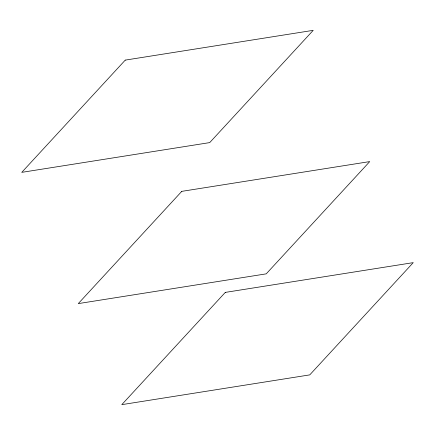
<?xml version="1.0" encoding="UTF-8"?>
<svg xmlns="http://www.w3.org/2000/svg" width="435" height="435" viewBox="0 0 435 435"><rect width="100%" height="100%" fill="white"/><g stroke="black" fill="none" stroke-linecap="round" stroke-linejoin="round"><path stroke-width="0.65" d="M125.253 60.112L21.75 172.363L209.708 142.604L313.211 30.347L125.253 60.112M181.776 191.356L78.273 303.608L266.231 273.849L369.734 161.592L181.776 191.356M225.292 292.396L121.789 404.653L309.747 374.888L413.25 262.637L225.292 292.396"/></g></svg>
